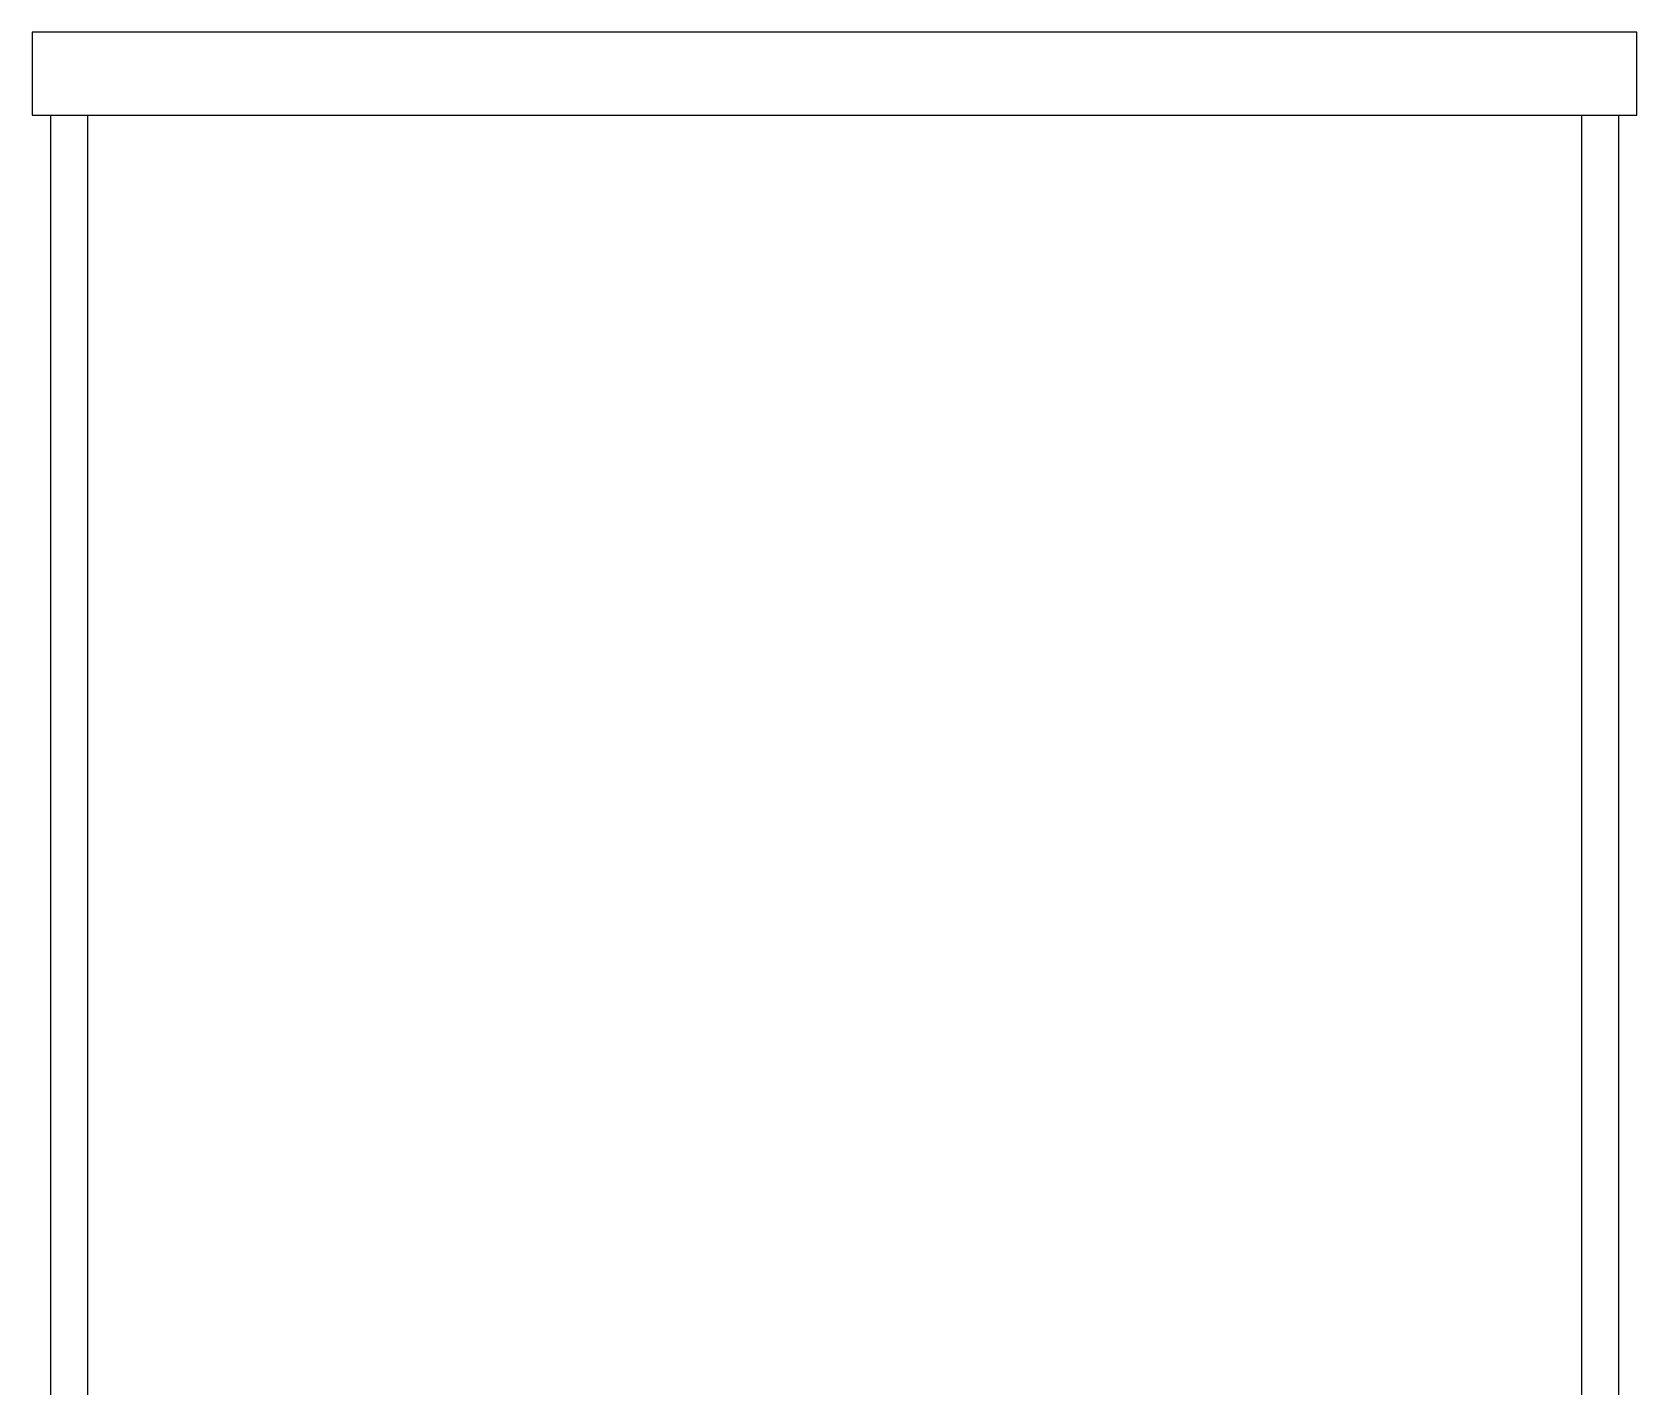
# Model space of a CAD drawing. Header units: inches. Extents: x 35 to 560, y 561 to 1057.
# Drawn here: x 34.6 to 208.6, y 707.5 to 854.4 of the extents above; entities that cross this region are included whole.
import ezdxf

# ---------------------------------------------------------------- set-up
doc = ezdxf.new("R2010")
doc.units = ezdxf.units.IN
doc.header["$MEASUREMENT"] = 0

msp = doc.modelspace()

# ---------------------------------------------------------------- linework, layer by layer
for p, q in [((34.62, 845.45), (208.62, 845.45)), ((36.62, 845.45), (36.62, 652.45)), ((40.62, 845.45), (40.62, 652.45)), ((202.62, 845.45), (202.62, 652.45)), ((206.62, 845.45), (206.62, 652.45))]:
    msp.add_line(p, q)
msp.add_lwpolyline([(208.62, 845.45), (208.62, 854.45), (34.62, 854.45), (34.62, 845.45)])

doc.saveas('drawing.dxf')
